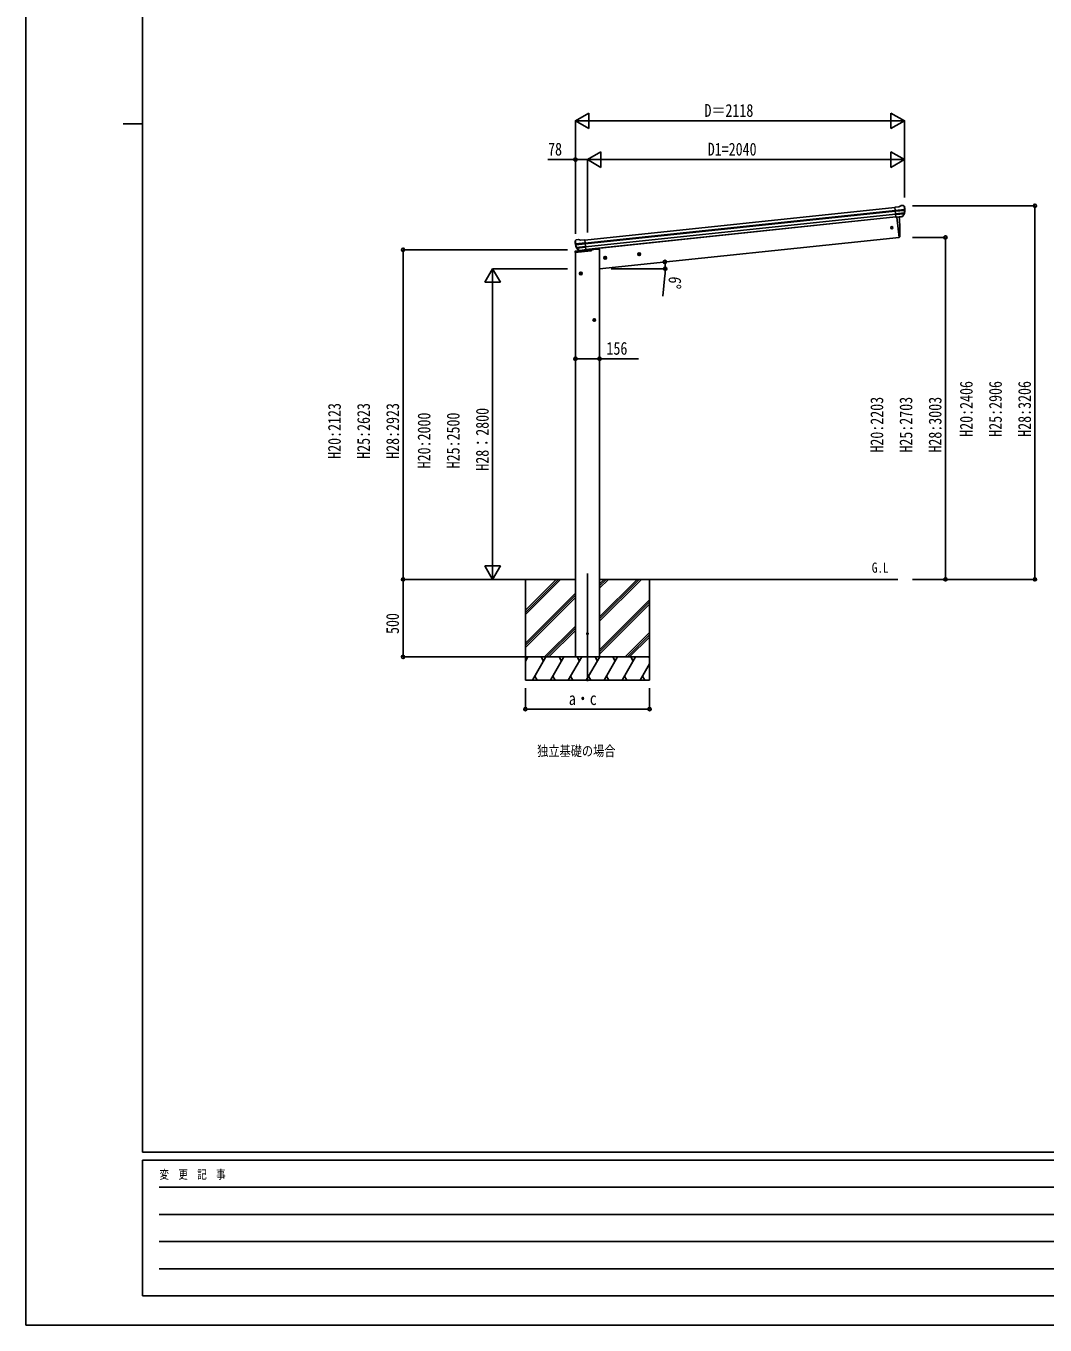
# Model space of a CAD drawing. Units: millimetres, scale not verified. Extents: x -10512 to 10512, y -7425 to 7425.
# Drawn here: x -10512 to -3953, y -7425 to 942 of the extents above; entities that cross this region are included whole.
import ezdxf
from ezdxf.enums import TextEntityAlignment as Align

# ---------------------------------------------------------------- set-up
doc = ezdxf.new("R2010")
doc.units = ezdxf.units.MM
doc.header["$LTSCALE"] = 30
for name, color, linetype in [('0-2_USER1', 3, 'Continuous'), ('0-3_YKK_12', 2, 'Continuous'), ('0-4_YKK_13', 4, 'Continuous'), ('0-5_YKK_A1', 4, 'Continuous'), ('0-6_YKK_D', 6, 'Continuous'), ('0-7_YKK_ZWAK', 7, 'Continuous')]:
    doc.layers.add(name, color=color, linetype=linetype)
doc.styles.add('ＭＳ ゴシック', font='')
doc.styles.get('ＭＳ ゴシック').set_extended_font_data('MS Gothic')

msp = doc.modelspace()

# ---------------------------------------------------------------- linework, layer by layer
at = {"layer": '0-3_YKK_12'}
msp.add_line((-6898.22, -2583.97), (-6898.22, -3277.29), dxfattribs=at)
at = {"layer": '0-4_YKK_13'}
for p, q in [((-4893.41, -222.67), (-4919.93, -225.46)), ((-4913.15, -290.01), (-4919.93, -225.46)), ((-4917.78, -245.99), (-4858.04, -239.71)), ((-4857.56, -245.58), (-4917.16, -251.84)), ((-4867.09, -213.87), (-4867.1, -213.87)), ((-4863.43, -214.96), (-4863.43, -214.96)), ((-4863.43, -214.96), (-4859.11, -218.46)), ((-4859.11, -218.46), (-4858.25, -219.15)), ((-4856.86, -222.85), (-4857.17, -221)), ((-4858.4, -262.33), (-4915.43, -268.32)), ((-4859.78, -266.99), (-4914.96, -272.79)), ((-4869.8, -285.22), (-4913.17, -289.78)), ((-4913.15, -290.01), (-4903.2, -288.96)), ((-4906.58, -289.32), (-4892.88, -419.69)), ((-4903.2, -288.96), (-4902.93, -289.03)), ((-4902.93, -289.03), (-4877.6, -286.37)), ((-4877.6, -286.37), (-4877.35, -286.25)), ((-4877.35, -286.25), (-4869.65, -285.44)), ((-4868.34, -283.57), (-4858.9, -265.27)), ((-4867.29, -284), (-4857.17, -265.74)), ((-6978.26, -445.82), (-6978.34, -443.94)), ((-6976.97, -441.05), (-6977.67, -441.91)), ((-6973.47, -436.73), (-6976.97, -441.05)), ((-6871.39, -497.36), (-6976.17, -508.37)), ((-6976.17, -508.37), (-6871.39, -497.36)), ((-6871.39, -497.43), (-6975.65, -508.39)), ((-6871.39, -497.93), (-6974.72, -508.79)), ((-6913.86, -455.78), (-6973.6, -462.06)), ((-6973.47, -436.73), (-6973.47, -436.73)), ((-6972.85, -467.9), (-6913.25, -461.64)), ((-6970.11, -434.91), (-6970.11, -434.91)), ((-6955.34, -503.46), (-6969.04, -487.71)), ((-6968.55, -484.12), (-6911.51, -478.12)), ((-6954.4, -502.82), (-6967.45, -486.89)), ((-6966.22, -488.39), (-6911.04, -482.59)), ((-6952.63, -504.14), (-6909.26, -499.58)), ((-6919.43, -500.97), (-6944.76, -503.63)), ((-6942.54, -438.04), (-6916.02, -435.25)), ((-6919.18, -500.85), (-6919.43, -500.97)), ((-6909.23, -499.81), (-6919.18, -500.85)), ((-6909.23, -499.81), (-6916.02, -435.25)), ((-6906.39, -500.1), (-6906.39, -501.61)), ((-6871.39, -501.98), (-6871.39, -497.36)), ((-4892.88, -419.69), (-4890.82, -419.4)), ((-6978.39, -517.73), (-6977.15, -508.31)), ((-6977.39, -517.62), (-6978.39, -517.73)), ((-6977.39, -517.62), (-6875.87, -506.95)), ((-6976.17, -508.37), (-6977.39, -517.62)), ((-6977.39, -517.62), (-6976.17, -508.37)), ((-6975.65, -508.39), (-6976.86, -517.56)), ((-6976.17, -508.37), (-6976.27, -507.45)), ((-6976.27, -507.45), (-6976.17, -508.37)), ((-6974.72, -508.79), (-6974.78, -508.3)), ((-6945.04, -503.57), (-6952.73, -504.38)), ((-6944.76, -503.63), (-6945.04, -503.57))]:
    msp.add_line(p, q, dxfattribs=at)
for points in [[(-4893.41, -222.67), (-4881.81, -215.7), (-4881.81, -215.7)], [(-4880.58, -215.29), (-4880.58, -215.29), (-4867.1, -213.87)], [(-6976.27, -507.45), (-6871.39, -496.42), (-6871.39, -497.36)], [(-6956.62, -433.49), (-6956.63, -433.49), (-6970.11, -434.91)], [(-6942.54, -438.04), (-6955.34, -433.64), (-6955.34, -433.64)]]:
    msp.add_lwpolyline(points, dxfattribs=at)
for centre, radius in [((-4939.67, -357.14), 6.5), ((-6897.97, -2972.21), 5)]:
    msp.add_circle(centre, radius, dxfattribs=at)
for centre, radius, start, end in [((-4880.27, -218.27), 3, 96.02369, 120.97631), ((-4866.58, -218.84), 5, 51.04426, 95.95574), ((-5050.42, -244.5), 192.44, 1.4271, 6.57578), ((-5057.75, -243.96), 200.2, 354.20009, 359.53883), ((-4812.77, -237.6), 45.32, 182.67122, 185.64518), ((-4857.37, -246.91), 1.35, 95.1605, 97.91927), ((-4854.77, -245.36), 2.74, 179.02151, 184.43412), ((-5057.75, -243.96), 202, 354.13916, 6), ((-5787.48, -379.48), 900, 357.63919, 5.84085), ((-4869.91, -282.55), 2.99, 285.2717, 331.00739), ((-4861.56, -263.89), 3, 332.69111, 354.20009), ((-4859.79, -264.28), 3, 331, 354.13916), ((-4891.24, -416.43), 3, 278, 357.63919), ((-6777.36, -424.7), 202, 186, 197.86084), ((-6784.43, -426.75), 192.44, 185.42422, 190.5729), ((-7018.32, -469.41), 45.32, 6.35482, 9.32878), ((-6969.59, -439.88), 5, 96.04426, 140.95574), ((-6975.63, -468.27), 2.74, 7.56588, 12.97849), ((-6972.75, -469.25), 1.35, 94.08073, 96.8395), ((-6777.36, -424.7), 200.2, 192.46117, 197.79991), ((-6966.77, -485.74), 3, 197.86084, 221), ((-6965.13, -484.99), 3, 197.79991, 219.30889), ((-6956.31, -436.47), 3, 71.02369, 95.97631), ((-6876.39, -501.98), 5, 276, 0), ((-6976.89, -511.97), 3.66, 78.7113, 94.17753), ((-6976.89, -511.97), 3.66, 78.7113, 94.17753), ((-6976.16, -508.44), 1, 96, 172.5), ((-6953.08, -501.5), 2.99, 220.99261, 266.7283)]:
    msp.add_arc(centre, radius, start, end, dxfattribs=at)
for centre, major_axis, ratio, start_param, end_param in [((-4859.12, -222.45), (-0.87, 5.91), 0.020485, 0.671432, 1.5691306), ((-4864.52, -217.94), (5.88, -1.31), 0.24881, 0.460585, 0.4641038), ((-4860.14, -221.48), (-2.34, 1.9), 0.995767, 3.9859716, 4.712389), ((-5055.45, -265.91), (-20.92, 199.05), 0.994373, 4.7113789, 4.7277536), ((-4870.11, -282.25), (-0.11, 3), 0.642905, 3.2459383, 4.203928), ((-4869.97, -282.45), (1.66, -2.51), 0.997631, 5.8041905, 5.8929484), ((-4870.05, -282.34), (3.53, -2.11), 0.650902, 5.2561448, 5.3289554), ((-4867.68, -281.99), (1.08, 3.13), 0.040856, 2.1135035, 2.1416249), ((-6975.34, -443.8), (1.9, 2.34), 0.995767, 1.5707963, 2.2972137), ((-6971.79, -439.42), (-5.48, -2.51), 0.24881, 5.8190815, 5.8226003), ((-6976.13, -444.96), (-0.38, 5.97), 0.020485, 4.7140547, 5.6117533), ((-6775.06, -446.65), (-20.92, 199.05), 0.994373, 1.5554317, 1.5718064), ((-6955.38, -501.42), (-1.71, 2.84), 0.040856, 4.1415604, 4.1696818), ((-6952.95, -501.16), (-0.51, 2.96), 0.642905, 2.0792573, 3.037247), ((-6952.99, -501.27), (-3.02, -2.79), 0.650902, 0.9542299, 1.0270405), ((-6953.04, -501.39), (-1.1, -2.8), 0.997631, 0.3902369, 0.4789948)]:
    msp.add_ellipse(centre, major_axis=major_axis, ratio=ratio, start_param=start_param, end_param=end_param, dxfattribs=at)
at = {"layer": '0-5_YKK_A1'}
for p, q in [((-6915.81, -437.24), (-4919.72, -227.45)), ((-6913.82, -456.14), (-4917.74, -246.34)), ((-6913.39, -460.32), (-4917.3, -250.52)), ((-6911.3, -480.18), (-4915.21, -270.38)), ((-4913.45, -287.12), (-6909.54, -496.91)), ((-4913.35, -288.11), (-6838.64, -490.47)), ((-4906.58, -289.32), (-4892.88, -419.69)), ((-6838.64, -490.47), (-6838.03, -496.27)), ((-4892.88, -419.69), (-6820.22, -622.26)), ((-6820.22, -3122.21), (-6820.22, -496.27)), ((-6975.72, -3122.26), (-6975.72, -517.44)), ((-6774.06, -550.04), (-6793.95, -552.13)), ((-6784.79, -543.62), (-6790.86, -548.04)), ((-6790.86, -548.04), (-6790.07, -555.5)), ((-6790.07, -555.5), (-6783.22, -558.55)), ((-6782.96, -561.03), (-6785.05, -541.14)), ((-6777.93, -546.68), (-6784.79, -543.62)), ((-6555.26, -527.05), (-6575.15, -529.14)), ((-6565.99, -520.63), (-6572.06, -525.04)), ((-6572.06, -525.04), (-6571.28, -532.5)), ((-6571.28, -532.5), (-6564.42, -535.56)), ((-6564.16, -538.04), (-6566.25, -518.15)), ((-6559.14, -523.68), (-6565.99, -520.63)), ((-6931.22, -651.82), (-6951.22, -651.82)), ((-6941.22, -644.31), (-6947.72, -648.06)), ((-6947.72, -648.06), (-6947.72, -655.57)), ((-6947.72, -655.57), (-6941.22, -659.32)), ((-6941.22, -661.82), (-6941.22, -641.82)), ((-6934.72, -648.06), (-6941.22, -644.31)), ((-6844.22, -951.82), (-6864.22, -951.82)), ((-6854.22, -944.31), (-6860.72, -948.06)), ((-6860.72, -948.06), (-6860.72, -955.57)), ((-6860.72, -955.57), (-6854.22, -959.32)), ((-6854.22, -961.82), (-6854.22, -941.82)), ((-6847.72, -948.06), (-6854.22, -944.31)), ((-7426.85, -2622.26), (-6975.72, -2622.26)), ((-7298.22, -2622.26), (-7298.22, -3272.26)), ((-7298.22, -2848.89), (-7071.59, -2622.26)), ((-7298.22, -2834.75), (-7085.73, -2622.26)), ((-7298.22, -2820.61), (-7099.87, -2622.26)), ((-6820.22, -2622.26), (-4901.28, -2622.26)), ((-6820.22, -2891.39), (-6551.09, -2622.26)), ((-6820.22, -2877.25), (-6565.23, -2622.26)), ((-6820.22, -2863.11), (-6579.37, -2622.26)), ((-6820.22, -2679.2), (-6763.28, -2622.26)), ((-6820.22, -2665.06), (-6777.42, -2622.26)), ((-6820.22, -2650.92), (-6791.56, -2622.26)), ((-6498.22, -2622.32), (-6498.22, -3272.26)), ((-7298.22, -3032.74), (-6976.22, -2710.74)), ((-7298.22, -3046.88), (-6976.22, -2724.89)), ((-7298.22, -3061.02), (-6976.22, -2739.03)), ((-6820.22, -3075.24), (-6498.22, -2753.24)), ((-6820.22, -3089.38), (-6498.22, -2767.39)), ((-6820.22, -3103.52), (-6498.22, -2781.53)), ((-7175.61, -3122.26), (-6976.22, -2922.87)), ((-7161.47, -3122.26), (-6976.22, -2937.02)), ((-7147.32, -3122.26), (-6976.22, -2951.16)), ((-6655.11, -3122.26), (-6498.22, -2965.37)), ((-6640.97, -3122.26), (-6498.22, -2979.52)), ((-6626.82, -3122.26), (-6498.22, -2993.66)), ((-6498.22, -3122.26), (-7298.22, -3122.26)), ((-7298.22, -3151.2), (-7281.51, -3122.26)), ((-7296.51, -3148.25), (-7298.22, -3145.29)), ((-7252.64, -3272.26), (-7166.04, -3122.26)), ((-7181.04, -3148.25), (-7196.04, -3122.26)), ((-7137.17, -3272.26), (-7050.57, -3122.26)), ((-7065.57, -3148.25), (-7080.57, -3122.26)), ((-7021.7, -3272.26), (-6935.1, -3122.26)), ((-6950.1, -3148.25), (-6965.1, -3122.26)), ((-6906.23, -3272.26), (-6819.63, -3122.26)), ((-6834.63, -3148.25), (-6849.63, -3122.26)), ((-6790.76, -3272.26), (-6704.16, -3122.26)), ((-6719.16, -3148.25), (-6734.16, -3122.26)), ((-6675.29, -3272.26), (-6588.69, -3122.26)), ((-6603.69, -3148.25), (-6618.69, -3122.26)), ((-6559.82, -3272.26), (-6498.22, -3165.56)), ((-6498.22, -3130.93), (-6503.22, -3122.26)), ((-7237.64, -3246.28), (-7222.64, -3272.26)), ((-7122.17, -3246.28), (-7107.17, -3272.26)), ((-7006.7, -3246.28), (-6991.7, -3272.26)), ((-6891.23, -3246.28), (-6876.23, -3272.26)), ((-6775.76, -3246.28), (-6760.76, -3272.26)), ((-6660.29, -3246.28), (-6645.29, -3272.26)), ((-6544.83, -3246.28), (-6529.83, -3272.26)), ((-7298.22, -3272.26), (-6498.22, -3272.26))]:
    msp.add_line(p, q, dxfattribs=at)
for points in [[(-6820.22, -496.27), (-6840.22, -496.27), (-6871.39, -499.54)], [(-6783.22, -558.55), (-6777.15, -554.14), (-6777.93, -546.68)], [(-6564.42, -535.56), (-6558.35, -531.15), (-6559.14, -523.68)], [(-6941.22, -659.32), (-6934.72, -655.57), (-6934.72, -648.06)], [(-6854.22, -959.32), (-6847.72, -955.57), (-6847.72, -948.06)]]:
    msp.add_lwpolyline(points, dxfattribs=at)
for centre, radius in [((-6784, -551.09), 8.5), ((-6784, -551.09), 7.7), ((-6784, -551.09), 6.5), ((-6565.21, -528.09), 8.5), ((-6565.21, -528.09), 7.7), ((-6565.21, -528.09), 6.5), ((-6941.22, -651.82), 8.5), ((-6941.22, -651.82), 7.7), ((-6941.22, -651.82), 6.5), ((-6854.22, -951.82), 8.5), ((-6854.22, -951.82), 7.7), ((-6854.22, -951.82), 6.5)]:
    msp.add_circle(centre, radius, dxfattribs=at)
at = {"layer": '0-6_YKK_D'}
for p, q in [((-6976.22, 331.13), (-6889.62, 381.13)), ((-6889.62, 281.13), (-6889.62, 381.13)), ((-4857.83, 331.13), (-4944.44, 381.13)), ((-4944.44, 381.13), (-4944.44, 281.13)), ((-6976.22, -386.28), (-6976.22, 332.13)), ((-6976.22, 331.13), (-6889.62, 281.13)), ((-6976.22, 331.13), (-6803.01, 331.13)), ((-6876.22, 331.13), (-4957.83, 331.13)), ((-4857.83, 331.13), (-5031.04, 331.13)), ((-4857.83, 331.13), (-4944.44, 281.13)), ((-4857.83, -163.54), (-4857.83, 332.13)), ((-6897.97, 81.13), (-6811.37, 131.13)), ((-6811.37, 31.13), (-6811.37, 131.13)), ((-4857.83, 81.13), (-4944.44, 131.13)), ((-4944.44, 131.13), (-4944.44, 31.13)), ((-6975.72, -396.29), (-6975.72, 82.13)), ((-6897.97, -388.12), (-6897.97, 82.13)), ((-6897.97, -388.12), (-6897.97, 82.13)), ((-6897.97, 81.13), (-6811.37, 31.13)), ((-6897.97, 81.13), (-6724.76, 81.13)), ((-6797.97, 81.13), (-4957.83, 81.13)), ((-4857.83, 81.13), (-5031.04, 81.13)), ((-4857.83, 81.13), (-4944.44, 31.13)), ((-4857.83, -162.54), (-4857.83, 82.13)), ((-4806, -215.85), (-4016.49, -215.85)), ((-4017.49, -2622.26), (-4017.49, -215.85)), ((-7026.22, -499.76), (-8086.66, -499.76)), ((-8085.66, -499.76), (-8085.66, -2622.26)), ((-4807, -419.69), (-4593.14, -419.69)), ((-4594.14, -419.69), (-4594.14, -2622.26)), ((-7508.66, -622.26), (-7558.66, -708.87)), ((-7026.22, -622.26), (-7509.66, -622.26)), ((-7508.66, -622.26), (-7458.66, -708.87)), ((-7508.66, -622.26), (-7508.66, -795.47)), ((-6745.85, -622.26), (-6396.3, -622.26)), ((-6399.44, -664.71), (-6413.02, -799.36)), ((-7558.66, -708.87), (-7458.66, -708.87)), ((-7508.66, -722.26), (-7508.66, -2522.26)), ((-7508.66, -2622.26), (-7508.66, -2449.06)), ((-7508.66, -2622.26), (-7558.66, -2535.66)), ((-7458.66, -2535.66), (-7558.66, -2535.66)), ((-7508.66, -2622.26), (-7458.66, -2535.66)), ((-7427.85, -2622.26), (-8086.66, -2622.26)), ((-7427.85, -2622.26), (-8086.66, -2622.26)), ((-8085.66, -2622.26), (-8085.66, -3122.26)), ((-7427.85, -2622.26), (-7509.66, -2622.26)), ((-4807, -2622.26), (-4593.14, -2622.26)), ((-4807, -2622.26), (-4016.49, -2622.26)), ((-7299.22, -3122.26), (-8086.66, -3122.26)), ((-7298.22, -3323.21), (-7298.22, -3458.98)), ((-6498.22, -3323.21), (-6498.22, -3458.98)), ((-7298.22, -3457.98), (-6498.22, -3457.98))]:
    msp.add_line(p, q, dxfattribs=at)
for points in [[(-6897.97, 81.13), (-6975.72, 81.13), (-7153.55, 81.13)], [(-6975.72, -1201.82), (-6820.22, -1201.82), (-6570.38, -1201.82)]]:
    msp.add_lwpolyline(points, dxfattribs=at)
for centre in [(-6975.72, 81.13), (-4017.49, -215.85), (-4594.14, -419.69), (-8085.66, -499.76), (-6399.62, -578.06), (-6397.3, -622.26), (-6975.72, -1201.82), (-6820.22, -1201.82), (-8085.66, -2622.26), (-8085.66, -2622.26), (-4594.14, -2622.26), (-4017.49, -2622.26), (-8085.66, -3122.26), (-7298.22, -3457.98), (-6498.22, -3457.98)]:
    msp.add_circle(centre, 10.62, dxfattribs=at)
for start, end in [(0, 6), (354.23974, 0)]:
    msp.add_arc((-6820.22, -622.26), 422.91, start, end, dxfattribs=at)
at = {"layer": '0-7_YKK_ZWAK'}
for p, q in [((-9762.45, -6312.5), (-9762.45, 6937.5)), ((-9887.45, 312.5), (-9762.45, 312.5)), ((9737.55, -6312.5), (-9762.45, -6312.5)), ((-3262.45, -6362.5), (-9762.45, -6362.5)), ((-9762.45, -7237.5), (-9762.45, -6362.5)), ((-9656.2, -6537.5), (-3387.45, -6537.5)), ((-9656.2, -6712.5), (-3387.45, -6712.5)), ((-9656.2, -6887.5), (-3387.45, -6887.5)), ((-9656.2, -7062.5), (-3387.45, -7062.5)), ((-9762.45, -7237.5), (-3262.45, -7237.5))]:
    msp.add_line(p, q, dxfattribs=at)
msp.add_lwpolyline([(-10512.5, -7425), (10512.5, -7425), (10512.5, 7425), (-10512.5, 7425)], close=True, dxfattribs=at)

# ---------------------------------------------------------------- texts
at = {"layer": '0-2_USER1', "style": 'ＭＳ ゴシック', "width": 0.8}
for s, p in [('G.L', (-5067.79, -2599.8)), ('独立基礎の場合', (-7222.1, -3780.34))]:
    msp.add_text(s, height=65.98, dxfattribs=at).set_placement(p, align=Align.BOTTOM_LEFT)
at = {"layer": '0-6_YKK_D', "style": 'ＭＳ ゴシック', "width": 0.8}
for s, p in [('D＝2118', (-6145.03, 331.93)), ('78', (-7151.88, 82.8)), ('D1=2040', (-6123.9, 82.47)), ('156', (-6776.05, -1200.15)), ('a・c', (-7018.22, -3456.38))]:
    msp.add_text(s, height=82.48, dxfattribs=at).set_placement(p, align=Align.BOTTOM_LEFT)
for s, rotation, p in [('6°', 264.24, (-6397.95, -666.54)), ('H20:2406', 90, (-4394.16, -1704.06)), ('H25:2906', 90, (-4206.66, -1704.06)), ('H28:3206', 90, (-4019.16, -1704.06)), ('H20:2123', 90, (-8461.46, -1846.01)), ('H25:2623', 90, (-8273.96, -1846.01)), ('H28:2923', 90, (-8086.46, -1846.01)), ('H20:2203', 90, (-4969.94, -1805.98)), ('H25:2703', 90, (-4782.44, -1805.98)), ('H28:3003', 90, (-4594.94, -1805.98)), ('H20:2000', 90, (-7884.46, -1907.26)), ('H25:2500', 90, (-7696.96, -1907.26)), ('H28：2800', 90, (-7509.46, -1922.26)), ('500', 90, (-8087.33, -2974.26))]:
    msp.add_text(s, height=82.48, rotation=rotation, dxfattribs=at).set_placement(p, align=Align.BOTTOM_LEFT)
at = {"layer": '0-7_YKK_ZWAK', "style": 'ＭＳ ゴシック', "width": 0.8}
msp.add_text('変  更  記  事', height=54.99, dxfattribs=at).set_placement((-9653.28, -6500), align=Align.BOTTOM_LEFT)

doc.saveas('drawing.dxf')
